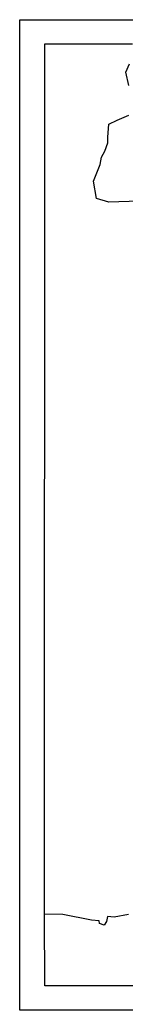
# Model space of a CAD drawing. Header units: millimetres. Extents: x -301641 to 1761893, y -305234 to 309597.
# Drawn here: x 836994 to 849665, y 98310 to 216265 of the extents above; entities that cross this region are included whole.
import ezdxf

# ---------------------------------------------------------------- set-up
doc = ezdxf.new("R2010")
doc.units = ezdxf.units.MM
doc.header["$MEASUREMENT"] = 0
picture_1 = doc.add_image_def('image1.png', size_in_pixel=(2048, 1437))

msp = doc.modelspace()

# ---------------------------------------------------------------- linework, layer by layer
for points in [[(849942, 109713), (848224, 109408), (847458, 109459), (847305, 108885), (847037, 108439), (846501, 108630), (846450, 108936), (845531, 109038), (842135, 109701), (839952, 109732), (839972, 213387), (850399, 213410)], [(849998, 208452), (849633, 210046), (850056, 211009)], [(851212, 194661), (847595, 194551), (846112, 194967), (845765, 197053), (846550, 199049), (846709, 199887), (847138, 200634), (847469, 201614), (847494, 202300), (847597, 203849), (848578, 204319), (849989, 204926)], [(958018, 103643), (958018, 101206), (839979, 101206), (839952, 109732)]]:
    msp.add_lwpolyline(points)

# ---------------------------------------------------------------- pictures from other files: only their frames are drawn
image = msp.add_image(picture_1, insert=(836994, 98310), size_in_units=(168108, 117955))
image.dxf.flags = 7

doc.saveas('drawing.dxf')
